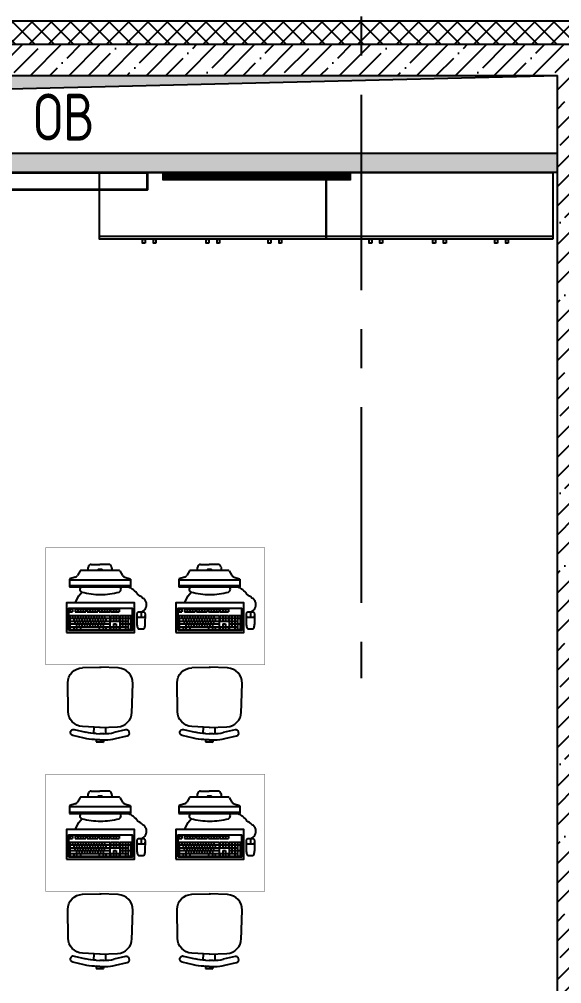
# Model space of a CAD drawing. Header units: millimetres. Extents: x -9318 to 9016603, y 0 to 838141.
# Drawn here: x 73213 to 76685, y 533083 to 539253 of the extents above; entities that cross this region are included whole.
import ezdxf
from ezdxf import colors
from ezdxf.entities.mleader import LeaderData, LeaderLine
from ezdxf.math import Vec2, Vec3

# ---------------------------------------------------------------- set-up
doc = ezdxf.new("R2010")
doc.units = ezdxf.units.MM
doc.linetypes.add('CENTER', pattern=[2, 1.25, -0.25, 0.25, -0.25])
doc.layers.add('ТХ_мебель передв', color=250, linetype='Continuous', lineweight=13)
doc.styles.add('ICOCPEUR', font='isocpeur.ttf')
doc.styles.add('ISOCPEUR', font='isocpeur.ttf', dxfattribs={"width": 0.7})
pattern_1 = [(45, (-881264.54, 560766.49), (-61.871843, 61.871843), []), (135, (-881264.54, 560766.49), (-61.871843, -61.871843), [])]

# ---------------------------------------------------------------- blocks, each defined once
blk = doc.blocks.new('_DotSmall')
at = {"color": 8, "linetype": 'ByBlock', "const_width": 0.5}
blk.add_lwpolyline([(-0.0625, 0, 1), (0.0625, 0, 1)], format="xyb", close=True, dxfattribs=at)
blk = doc.blocks.new('A$C3da1b1ea')
at = {"color": 8, "lineweight": 0}
blk.add_lwpolyline([(0, 0), (50, 0), (50, -1200), (0, -1200), (0, 0)], dxfattribs=at)
blk = doc.blocks.new('У195')
at = {"layer": 'ТХ_мебель передв', "color": 8, "const_width": 2}
blk.add_lwpolyline([(168258.6, 78382.2), (169008.6, 78382.2), (169008.6, 76982.2), (168258.6, 76982.2)], close=True, dxfattribs=at)
blk = doc.blocks.new('тумба под доской')
at = {"color": 8}
for points in [[(-1450.6, -426.2), (0, -426.2), (0, 0), (-1450.6, 0)], [(-1164.7, -452.7), (-1148.9, -452.7), (-1148.9, -426.2), (-1164.7, -426.2)], [(-1095.9, -452.7), (-1080, -452.7), (-1080, -426.2), (-1095.9, -426.2)], [(-767.7, -452.7), (-751.8, -452.7), (-751.8, -426.2), (-767.7, -426.2)], [(-698.8, -452.7), (-683, -452.7), (-683, -426.2), (-698.8, -426.2)], [(-360, -452.7), (-344.1, -452.7), (-344.1, -426.2), (-360, -426.2)], [(-291.2, -452.7), (-275.3, -452.7), (-275.3, -426.2), (-291.2, -426.2)]]:
    blk.add_lwpolyline(points, close=True, dxfattribs=at)
blk.add_lwpolyline([(-1450.6, -410.3), (0, -410.3)], dxfattribs=at)
blk = doc.blocks.new('стуо без подлокот')
at = {"color": 8, "extrusion": (-5.44802e-05, 0.000471638, 1)}
for p, q in [((-8645, 20681.8, -0.1), (-8626.7, 20755.9, -0.1)), ((-8587.9, 20746.3, -0.1), (-8606.4, 20671.5, 0)), ((-8602.9, 20770, -0.1), (-8601.7, 20769.7, -0.1)), ((-8473.8, 20784.8, -0.1), (-8288.3, 20786.7, -0.1)), ((-8576.6, 20580.7, 0), (-8569.4, 20694.1, -0.1)), ((-8192.9, 20692.7, 0), (-8189.5, 20574.6, 0)), ((-8654, 20582, 0), (-8653.5, 20616.7, 0)), ((-8614.4, 20620.1, 0), (-8574.1, 20619.4, 0)), ((-8668.2, 20606.4, 0), (-8668.9, 20558, 0)), ((-8668.6, 20558, 0), (-8668.5, 20606.4, 0)), ((-8654, 20558, 0), (-8668.6, 20558, 0)), ((-8653.6, 20606.2, 0), (-8668.2, 20606.4, 0)), ((-8654, 20582.2, 0), (-8654.1, 20547.5, 0)), ((-8654, 20582, 0), (-8653.6, 20606.2, 0)), ((-8654, 20582.2, 0), (-8654, 20558, 0)), ((-8614.9, 20606.4, 0), (-8615.3, 20581.4, 0)), ((-8615.3, 20557.2, 0), (-8615.3, 20582.2, 0)), ((-8576.6, 20582.1), (-8571.3, 20468.7, 0.1)), ((-8194.8, 20463.8, 0.1), (-8189.4, 20581.9, 0)), ((-8615, 20543.4, 0), (-8574.8, 20543.4, 0)), ((-8590.7, 20416.8, 0.1), (-8607.9, 20491.9, 0)), ((-8646.7, 20482.2, 0), (-8629.5, 20407.8, 0.1)), ((-8606, 20393.3, 0.1), (-8604.8, 20393.6, 0.1)), ((-8483.6, 20376.8, 0.1), (-8294.1, 20371.3, 0.1))]:
    blk.add_line(p, q, dxfattribs=at)
at = {"color": 8, "extrusion": (5.44802e-05, -0.000471638, -1)}
for centre, major_axis, start_param, end_param in [((-8607.9, 20751.3, -0.1), (12.7, 14.6, 0), 4.240369, 5.829345), ((-8606.7, 20751, -0.1), (12.7, 14.6, 0), -0.45384, 1.098777), ((-8472.8, 20688, 0), (63.4, 73.1, 0), 4.061153, 5.558057), ((-8289.7, 20689.9, 0), (63.4, 73.1, 0), -0.725128, 0.826554), ((-8363.1, 20612, 0), (-219.3, 190.3, -0.1), 5.584367, 5.811166), ((-8324.6, 20601.7, 0), (190.3, 219.3, -0.1), 4.01357, 4.240369)]:
    blk.add_ellipse(centre, major_axis=major_axis, ratio=1, start_param=start_param, end_param=end_param, dxfattribs=at)
at = {"color": 8, "extrusion": (-5.44802e-05, 0.000471638, 1)}
for centre, major_axis, start_param, end_param in [((-8363.7, 20547.3, 0), (-222.5, -186.7, 0.1), 5.584367, 5.811166), ((-8324.9, 20557, 0), (186.7, -222.5, 0.1), 4.01357, 4.240369), ((-8474.6, 20473.2, 0.1), (62.2, -74.2, 0), 4.061153, 5.558057), ((-8291.5, 20468.3, 0.1), (62.2, -74.2, 0), -0.725128, 0.826554), ((-8610.7, 20412.1, 0.1), (12.4, -14.8, 0), 4.240369, 5.829345), ((-8609.5, 20412.4, 0.1), (12.4, -14.8, 0), -0.45384, 1.098777)]:
    blk.add_ellipse(centre, major_axis=major_axis, ratio=1, start_param=start_param, end_param=end_param, dxfattribs=at)
blk = doc.blocks.new('ПК-2')
at = {"color": 8, "extrusion": (6.19742e-05, -0.000470712, 1)}
for p, q in [((7035967.1, 1186827.6, 95), (7035877.1, 1186827.5, 95.1)), ((7035877.1, 1186827.5, 95.1), (7035877.6, 1186571, 94.9)), ((7035895.1, 1186827.5, 95.1), (7035895.6, 1186571, 94.9)), ((7035913.1, 1186827.5, 95.1), (7035913.6, 1186571, 94.9)), ((7035931.1, 1186827.6, 95.1), (7035931.6, 1186571.1, 94.9)), ((7035949.1, 1186827.6, 95.1), (7035949.6, 1186571.1, 94.9)), ((7035967.1, 1186827.6, 95), (7035967.6, 1186571.1, 94.9)), ((7036007.6, 1186827.7, 95), (7035989.6, 1186827.7, 95)), ((7036148.9, 1186442.6, 94.9), (7036148.1, 1186827.8, 95)), ((7036200.3, 1186829.7, 95), (7036149.9, 1186829.6, 95)), ((7036157.9, 1186440.8, 94.9), (7036157.1, 1186829.6, 95)), ((7036193.9, 1186440.9, 94.9), (7036193.1, 1186829.7, 95)), ((7036212.2, 1186795.1, 95), (7036202.1, 1186827.9, 95)), ((7036253.1, 1186761.9, 95), (7036223.8, 1186780.1, 95)), ((7036255.8, 1186512.8, 94.9), (7036255.4, 1186758, 95)), ((7036294.4, 1186691.8, 95), (7036294.6, 1186635.5, 94.9)), ((7036294.7, 1186579.1, 94.9), (7036294.6, 1186635.5, 94.9)), ((7035877.6, 1186566.5, 94.9), (7035877.7, 1186512.5, 94.9)), ((7035895.6, 1186566.5, 94.9), (7035895.7, 1186512.5, 94.9)), ((7035931.6, 1186566.6, 94.9), (7035931.7, 1186512.6, 94.9)), ((7035949.6, 1186566.6, 94.9), (7035949.7, 1186512.6, 94.9)), ((7035967.6, 1186566.6, 94.9), (7035967.7, 1186512.6, 94.9)), ((7035877.7, 1186508, 94.9), (7035877.9, 1186436, 94.9)), ((7035895.7, 1186508, 94.9), (7035895.9, 1186454, 94.9)), ((7035913.7, 1186548.5, 94.9), (7035913.7, 1186530.5, 94.9)), ((7035913.7, 1186508, 94.9), (7035913.9, 1186436, 94.9)), ((7035931.7, 1186508.1, 94.9), (7035931.9, 1186454.1, 94.9)), ((7035949.7, 1186508.1, 94.9), (7035949.9, 1186436.1, 94.9)), ((7035967.7, 1186508.1, 94.9), (7035967.9, 1186436.1, 94.9)), ((7036253.6, 1186508.9, 94.9), (7036224.3, 1186490.6, 94.9)), ((7036201.1, 1186440.9, 94.9), (7036150.7, 1186440.8, 94.9)), ((7036212.8, 1186475.5, 94.9), (7036202.9, 1186442.7, 94.9)), ((7035877.9, 1186436, 94.9), (7035967.9, 1186436.1, 94.9))]:
    blk.add_line(p, q, dxfattribs=at)
at = {"color": 8, "extrusion": (6.19742e-05, -0.000470712, 1), "elevation": -27.6}
for points in [[(7035859.1, 1186850), (7035859.9, 1186413.5), (7036048.9, 1186413.9), (7036048.1, 1186850.4)], [(7035872.6, 1186836.6), (7035873.4, 1186427.1), (7036012.9, 1186427.3), (7036012.1, 1186836.8)]]:
    blk.add_lwpolyline(points, close=True, dxfattribs=at)
for points in [[(7035967.2, 1186810.6), (7035949.2, 1186810.6)], [(7035989.6, 1186827.8), (7035989.7, 1186810.7)], [(7036007.7, 1186810.7), (7035989.7, 1186810.7)], [(7036007.6, 1186827.8), (7036007.7, 1186810.7)], [(7035895.2, 1186802), (7035877.2, 1186801.9)], [(7035895.2, 1186784.9), (7035877.2, 1186784.8)], [(7035895.3, 1186759.2), (7035877.3, 1186759.2)], [(7035913.2, 1186784.9), (7035895.2, 1186784.9)], [(7035913.2, 1186767.8), (7035895.2, 1186767.8)], [(7035913.3, 1186750.7), (7035895.3, 1186750.7)], [(7035931.2, 1186796.6), (7035913.2, 1186796.5)], [(7035931.2, 1186779.5), (7035913.2, 1186779.4)], [(7035931.2, 1186762.4), (7035913.2, 1186762.3)], [(7035931.3, 1186745.3), (7035913.3, 1186745.2)], [(7035949.2, 1186802.1), (7035931.2, 1186802)], [(7035949.2, 1186785), (7035931.2, 1186784.9)], [(7035949.2, 1186767.9), (7035931.2, 1186767.8)], [(7035949.3, 1186750.8), (7035931.3, 1186750.7)], [(7035967.2, 1186793.5), (7035949.2, 1186793.5)], [(7035967.2, 1186776.4), (7035949.2, 1186776.4)], [(7035967.3, 1186759.3), (7035949.3, 1186759.3)], [(7035989.7, 1186793.6), (7035989.8, 1186725.2)], [(7036007.7, 1186793.6), (7035989.7, 1186793.6)], [(7036007.7, 1186776.5), (7035989.7, 1186776.5)], [(7036007.8, 1186759.4), (7035989.8, 1186759.4)], [(7036007.7, 1186793.6), (7036007.8, 1186725.2)], [(7036048.2, 1186794.9), (7036092.7, 1186771.5), (7036117.2, 1186751.9)], [(7035913.3, 1186733.6), (7035895.3, 1186733.6)], [(7035913.3, 1186716.5), (7035895.3, 1186716.5)], [(7035913.4, 1186699.4), (7035895.4, 1186699.4)], [(7035931.3, 1186728.2), (7035913.3, 1186728.1)], [(7035931.3, 1186711.1), (7035913.3, 1186711)], [(7035931.4, 1186694), (7035913.4, 1186693.9)], [(7035949.3, 1186733.7), (7035931.3, 1186733.6)], [(7035949.3, 1186716.6), (7035931.3, 1186716.5)], [(7035949.4, 1186699.5), (7035931.4, 1186699.4)], [(7035967.3, 1186742.2), (7035949.3, 1186742.2)], [(7035967.3, 1186725.1), (7035949.3, 1186725.1)], [(7035967.3, 1186708), (7035949.3, 1186708)], [(7035967.4, 1186690.9), (7035949.4, 1186690.9)], [(7036007.8, 1186742.3), (7035989.8, 1186742.3)], [(7036007.8, 1186725.2), (7035989.8, 1186725.2)], [(7035989.8, 1186716.6), (7035990, 1186648.2)], [(7036007.8, 1186716.7), (7035989.8, 1186716.6)], [(7036007.9, 1186699.6), (7035989.9, 1186699.5)], [(7036007.8, 1186716.7), (7036008, 1186648.3)], [(7035895.5, 1186639.5), (7035877.5, 1186639.5)], [(7035913.4, 1186682.3), (7035895.4, 1186682.3)], [(7035913.4, 1186665.2), (7035895.4, 1186665.2)], [(7035913.5, 1186648.1), (7035895.5, 1186648.1)], [(7035913.5, 1186631), (7035895.5, 1186631)], [(7035931.4, 1186676.9), (7035913.4, 1186676.8)], [(7035931.4, 1186659.8), (7035913.4, 1186659.7)], [(7035931.5, 1186642.7), (7035913.5, 1186642.6)], [(7035931.5, 1186625.6), (7035913.5, 1186625.5)], [(7035949.4, 1186682.4), (7035931.4, 1186682.3)], [(7035949.4, 1186665.3), (7035931.4, 1186665.2)], [(7035949.5, 1186648.2), (7035931.5, 1186648.1)], [(7035949.5, 1186631.1), (7035931.5, 1186631)], [(7035967.4, 1186673.8), (7035949.4, 1186673.8)], [(7035967.4, 1186656.7), (7035949.4, 1186656.7)], [(7035967.5, 1186639.6), (7035949.5, 1186639.6)], [(7035967.5, 1186622.5), (7035949.5, 1186622.5)], [(7036007.9, 1186682.5), (7035989.9, 1186682.4)], [(7036007.9, 1186665.4), (7035989.9, 1186665.3)], [(7036008, 1186648.3), (7035990, 1186648.2)], [(7035990, 1186639.7), (7035990.1, 1186571.3)], [(7036008, 1186639.7), (7035990, 1186639.7)], [(7036008, 1186622.6), (7035990, 1186622.6)], [(7036008, 1186639.7), (7036008.1, 1186571.3)], [(7035895.5, 1186613.9), (7035877.5, 1186613.8)], [(7035895.6, 1186596.8), (7035877.6, 1186596.7)], [(7035967.6, 1186571.2), (7035877.6, 1186571.1)], [(7035895.6, 1186566.6), (7035877.6, 1186566.6)], [(7035913.5, 1186613.9), (7035895.5, 1186613.9)], [(7035931.5, 1186608.5), (7035913.5, 1186608.4)], [(7035949.5, 1186614), (7035931.5, 1186613.9)], [(7035949.6, 1186596.9), (7035931.6, 1186596.8)], [(7035967.6, 1186566.7), (7035931.6, 1186566.7)], [(7035967.5, 1186605.4), (7035949.5, 1186605.4)], [(7036008, 1186605.5), (7035990, 1186605.5)], [(7036008.1, 1186588.4), (7035990.1, 1186588.4)], [(7036008.1, 1186571.3), (7035990.1, 1186571.3)], [(7035990.1, 1186566.8), (7035990.2, 1186512.8)], [(7036008.1, 1186566.8), (7035990.1, 1186566.8)], [(7036008.1, 1186566.8), (7036008.2, 1186512.8)], [(7035913.7, 1186548.6), (7035877.7, 1186548.6)], [(7035913.7, 1186530.6), (7035877.7, 1186530.6)], [(7035895.7, 1186512.6), (7035877.7, 1186512.6)], [(7035967.7, 1186508.2), (7035877.7, 1186508.1)], [(7035967.7, 1186548.7), (7035931.7, 1186548.7)], [(7035967.7, 1186530.7), (7035931.7, 1186530.7)], [(7035967.7, 1186512.7), (7035931.7, 1186512.7)], [(7036008.2, 1186548.8), (7035990.2, 1186548.8)], [(7036008.2, 1186530.8), (7035990.2, 1186530.8)], [(7036008.2, 1186512.8), (7035990.2, 1186512.8)], [(7036008.2, 1186512.8), (7035990.2, 1186512.8)], [(7035967.8, 1186472.2), (7035877.8, 1186472.1)], [(7035967.8, 1186454.2), (7035877.8, 1186454.1)], [(7035967.8, 1186490.2), (7035895.8, 1186490.1)], [(7035989.9, 1186371.7), (7035957, 1186371.6)]]:
    blk.add_lwpolyline(points, dxfattribs=at)
for points in [[(7035989.9, 1186371.7, 0.397637), (7036050, 1186337.9, 0.110351), (7036066.5, 1186345.2, 0.08312), (7036079.9, 1186362.3, 0.014729), (7036105, 1186394.7, 0.170175), (7036148.8, 1186454, -0.037673)], [(7035968.4, 1186398.6, 0.114539), (7035964.1, 1186397.6, 0.103755), (7035960.3, 1186394.6, 0.091433), (7035957.9, 1186390.4, 0.084292), (7035957, 1186385.1), (7035957.1, 1186358.1, 0.084292), (7035958, 1186352.8, 0.091433), (7035960.4, 1186348.6, 0.103755), (7035964.2, 1186345.6, 0.114539), (7035968.5, 1186344.6, 0.114539)]]:
    blk.add_lwpolyline(points, format="xyb", dxfattribs=at)
blk.add_lwpolyline([(7035881.8, 1186384.9), (7035881.9, 1186357.9, 0.19919), (7035883.7, 1186353.6, 0.098412), (7035891.5, 1186348.4, 0.055653), (7035901.3, 1186345.6, 0.042416), (7035914.6, 1186344.5), (7035978.5, 1186344.6, 0.114539), (7035982.8, 1186345.6, 0.103755), (7035986.6, 1186348.6, 0.091433), (7035989, 1186352.9, 0.084292), (7035989.9, 1186358.2), (7035989.8, 1186385.2, 0.084292), (7035988.9, 1186390.4, 0.091433), (7035986.5, 1186394.7, 0.103755), (7035982.7, 1186397.7, 0.114539), (7035978.4, 1186398.6), (7035914.5, 1186398.5, 0.042416), (7035901.2, 1186397.4, 0.055653), (7035891.4, 1186394.5, 0.098412), (7035883.6, 1186389.3, 0.19919)], format="xyb", close=True, dxfattribs=at)
at = {"color": 8, "extrusion": (6.19742e-05, -0.000470712, 1)}
for centre, radius, start, end in [((7036149.9, 1186827.9, -27.6), 1.8, 90.10908, 180.10908), ((7036200.3, 1186828, -27.6), 1.8, 0.10908, 90.10908), ((7036579.1, 1186631.2, -27.6), 477.4, 165.36479, 179.87909), ((7036134.2, 1186746.1, -27.6), 18, 82.93309, 161.30576), ((7036116.2, 1186600.9, -27.6), 164.3, 78.76539, 82.93309), ((7036238, 1186803.1, -27.6), 27, 197.11449, 238.14153), ((7036250.8, 1186758.1, -27.6), 4.5, 0.10908, 59.63009), ((7036293.3, 1186965.7, -27.6), 256.3, 261.50958, 266.47869), ((7036276.4, 1186691.9, -27.6), 18, 0.10908, 86.47869), ((7036579.1, 1186635.1, -27.6), 477.4, 180.33908, 194.85338), ((7036228.8, 1186635.5, -27.6), 33.8, 322.7271, 37.49107), ((7036294.5, 1186305.4, -27.6), 256.3, 93.73948, 98.70859), ((7036276.6, 1186579.2, -27.6), 18, 273.73948, 0.10908), ((7036134.7, 1186518.5, -27.6), 18, 198.9124, 277.28508), ((7036116.1, 1186663.6, -27.6), 164.3, 277.28508, 281.45277), ((7036251.3, 1186512.9, -27.6), 4.5, 300.58808, 0.10908), ((7036150.6, 1186442.7, -27.6), 1.8, 180.10908, 270.10908), ((7036201, 1186442.8, -27.6), 1.8, 270.10908, 0.10908), ((7036238.7, 1186467.8, -27.6), 27, 122.07664, 163.10368)]:
    blk.add_arc(centre, radius, start, end, dxfattribs=at)

msp = doc.modelspace()

# ---------------------------------------------------------------- hatches: boundary and pattern name
at = {"ltscale": 100}
h = msp.add_hatch(dxfattribs=at)
h.set_pattern_fill('ANSI37', color=256, scale=700)
h.set_pattern_definition(pattern_1)
h.paths.add_polyline_path([(132347.11, 521222.96), (125997.1, 521222.96), (125997.1, 539092.96), (115497.1, 539092.96), (115497.1, 543057.96), (80697.1, 543057.96), (80697.1, 539092.96), (75721.91, 539092.96), (75721.91, 539242.96), (80547.1, 539242.96), (80547.1, 543207.96), (115647.1, 543207.96), (115647.1, 539242.96), (126147.1, 539242.96), (126147.1, 521372.96), (132497.11, 521372.96), (132497.08, 511362.96), (119097.1, 511362.96), (119097.1, 517712.96), (111217.1, 517712.96), (111217.1, 522902.96), (102981.79, 522902.96), (102981.79, 522652.96), (102831.79, 522652.96), (102831.79, 523052.96), (111367.1, 523052.96), (111367.1, 517862.96), (119247.1, 517862.96), (119247.1, 511512.96), (132347.08, 511512.96)])
h = msp.add_hatch(dxfattribs=at)
h.set_pattern_fill('ANSI37', color=256, scale=700)
h.set_pattern_definition(pattern_1)
h.paths.add_polyline_path([(63732.07, 521222.96), (70082.1, 521222.96), (70082.1, 539092.96), (75721.91, 539092.96), (75721.91, 539242.96), (69932.1, 539242.96), (69932.1, 521372.96), (63582.07, 521372.96), (63582.1, 511362.96), (76982.1, 511362.96), (76982.1, 517712.96), (85102.1, 517712.96), (85102.1, 522902.96), (93369.48, 522902.96), (93369.48, 522652.96), (93519.48, 522652.96), (93519.48, 523052.96), (84952.1, 523052.96), (84952.1, 517862.96), (76832.1, 517862.96), (76832.1, 511512.96), (63732.1, 511512.96)])
h = msp.add_hatch(dxfattribs=at)
h.set_pattern_fill('ANSI35', color=256, scale=700)
h.set_pattern_definition([(45, (-874914.5, 587326.55), (-123.743687, 123.743687), []), (45, (-874790.76, 587326.55), (-123.743687, 123.743687), [218.75, -43.75, 0, -43.75])])
h.paths.add_polyline_path([(70282.1, 538892.96), (76657.1, 538892.96), (76657.1, 531153.11), (76857.1, 531153.11), (76857.1, 538892.96), (80697.1, 538892.96), (80697.1, 539092.96), (70082.1, 539092.96), (70082.09, 538892.96), (70282.09, 538892.96)])
h = msp.add_hatch(dxfattribs=at)
h.set_pattern_fill('ANSI31', color=256)
h.set_pattern_definition([(45, (-131178.51863, 456407.27439), (-0.08838834765, 0.08838834765), [])])
h.paths.add_polyline_path([(72402.03, 538892.96), (70282.1, 538892.96), (70282.1, 538393.34), (70424.23, 538741.33), (72402.03, 538789.44)])
h.paths.add_polyline_path([(75402.03, 538862.42), (76657.08, 538892.95), (72402.03, 538892.96), (72402.03, 538789.44)])
h = msp.add_hatch(dxfattribs=at)
h.set_pattern_fill('AR-CONC', color=256, scale=30)
h.set_pattern_definition([(50, (-131178.52, 456307.27), (215.17805, -18.82564), [22.5, -247.5]), (355, (-131178.52, 456307.27), (-41.6254, 225.65764), [18, -198]), (100.45144, (-131160.59, 456305.7), (173.55265, 206.832), [19.12206, -210.34263]), (46.1842, (-131178.52, 456367.27), (320.1724, -49.6558), [33.75, -371.25]), (96.63564, (-131151.84, 456363.14), (280.3986, 292.2356), [28.6831, -315.51413]), (351.18416, (-131178.52, 456367.27), (280.3986, 292.2356), [27, -297]), (21, (-131148.52, 456352.27), (179.07212, -120.78567), [22.5, -247.5]), (326, (-131148.52, 456352.27), (72.9946, 217.54501), [18, -198]), (71.45144, (-131133.6, 456342.2), (252.06671, 96.75935), [19.12206, -210.34263]), (37.5, (-131178.52, 456307.274), (3.647957, 99.868156), [0, -195.6, 0, -201, 0, -198.75]), (7.5, (-131178.52, 456307.27), (78.92086, 118.323514), [0, -114.6, 0, -191.1, 0, -75.75]), (327.5, (-131245.42, 456307.274), (160.14673, -6.766462), [0, -75, 0, -234, 0, -310.5]), (317.5, (-131275.42, 456307.27), (174.95585, 30.031495), [0, -97.5, 0, -155.4, 0, -220.5])])
h.paths.add_polyline_path([(76657.44, 538393.34), (70282.08, 538393.34), (70282.08, 538273.34), (76657.08, 538274.18), (76656.73, 538273.34)])

# ---------------------------------------------------------------- linework, layer by layer
at = {"linetype": 'CENTER', "ltscale": 1000}
for p, q in [((75402.03, 590770.43), (75402.03, 535038.08)), ((51268.34, 539092.96), (134865.51, 539092.96))]:
    msp.add_line(p, q, dxfattribs=at)
at = {"ltscale": 100}
for p, q in [((69932.1, 539242.96), (80547.1, 539242.96)), ((70082.1, 539092.96), (80697.1, 539092.96)), ((70282.1, 538892.96), (76657.1, 538892.96)), ((76657.1, 531153.11), (76657.1, 538892.96))]:
    msp.add_line(p, q, dxfattribs=at)
for points in [[(70282.1, 538393.34), (70424.23, 538741.33), (76657.08, 538892.95)], [(76657.08, 538393.34), (70282.08, 538393.34)], [(76657.08, 538273.34), (70282.08, 538273.34)]]:
    msp.add_lwpolyline(points, dxfattribs=at)
at = {"lineweight": 35}
msp.add_lwpolyline([(74031.97, 538273.34), (74031.97, 538162.09), (72032.23, 538162.09), (72032.22, 538273.34)], close=True, dxfattribs=at)
at = {"const_width": 50}
msp.add_lwpolyline([(74131.97, 538248.34), (75331.97, 538248.34)], dxfattribs=at)

# ---------------------------------------------------------------- block references
at = {"xscale": -1}
for p in [(73726.65, 538273.34), (75177.26, 538273.34)]:
    msp.add_blockref('тумба под доской', p, dxfattribs=at)
at = {"lineweight": 0, "rotation": 90}
msp.add_blockref('A$C3da1b1ea', (74131.97, 538223.34), dxfattribs=at)
for name, p, rotation in [('У195', (151764.29, 366864.73), 90), ('ПК-2', (1246966.48, -6502775.3, -94.96), 89.89091805478239), ('ПК-2', (1247666.48, -6502775.3, -94.96), 89.89091805478239), ('стуо без подлокот', (94310.33, 543297.78, -0.02), 90), ('стуо без подлокот', (95010.33, 543297.78, -0.02), 90), ('У195', (151764.29, 365414.73), 90), ('ПК-2', (1246966.48, -6504225.3, -94.96), 89.89091805478239), ('ПК-2', (1247666.48, -6504225.3, -94.96), 89.89091805478239), ('стуо без подлокот', (94310.33, 541847.78, -0.02), 90), ('стуо без подлокот', (95010.33, 541847.78, -0.02), 90)]:
    msp.add_blockref(name, p, dxfattribs=dict(rotation=rotation))

# ---------------------------------------------------------------- texts
at = {"ltscale": 100, "insert": (73498.2, 538627.46), "char_height": 300, "attachment_point": 5, "line_spacing_factor": 0.7, "style": 'ICOCPEUR'}
msp.add_mtext('\\A1;{\\W0.8;ОВ}', dxfattribs=at)

# ---------------------------------------------------------------- leaders
ml = msp.add_multileader_mtext('Standard')
ml.set_content('+13,200', color=8, style='ISOCPEUR')
ml.set_leader_properties(color=8, linetype='Continuous', lineweight=-1)
ml.set_arrow_properties(name='DOTSMALL')
ml.build(insert=Vec2(0, 0))
ml.multileader.update_dxf_attribs({"has_text_frame": 1, "text_left_attachment_type": 4, "text_right_attachment_type": 4, "dogleg_length": 100, "arrow_head_size": 180})
ctx = ml.context
ctx.base_point, ctx.char_height, ctx.arrow_head_size, ctx.landing_gap_size, ctx.plane_origin = Vec3(93068.63, 826103.47), 250, 180, 50, Vec3(90907.41, 825512.23)
ctx.left_attachment, ctx.right_attachment = 4, 4
notes = []
notes.append((ctx, [(0, (0, 0, 0), (0, 0), (1, 0), 1, [])]))
ctx.mtext.insert, ctx.mtext.width, ctx.mtext.line_spacing_style, ctx.mtext.flow_direction = Vec3(93118.63, 826436.81), 852.697, 2, 5
ml = msp.add_multileader_mtext('Standard')
ml.set_content('+11,550', color=8, style='ISOCPEUR')
ml.set_leader_properties(color=8, linetype='Continuous', lineweight=-1)
ml.set_arrow_properties(name='DOTSMALL')
ml.build(insert=Vec2(0, 0))
ml.multileader.update_dxf_attribs({"has_text_frame": 1, "text_left_attachment_type": 4, "text_right_attachment_type": 4, "dogleg_length": 100, "arrow_head_size": 180})
ctx = ml.context
ctx.base_point, ctx.char_height, ctx.arrow_head_size, ctx.landing_gap_size, ctx.plane_origin = Vec3(88068.63, 825358.47), 250, 180, 50, Vec3(85907.41, 824767.23)
ctx.left_attachment, ctx.right_attachment = 4, 4
notes.append((ctx, [(0, (0, 0, 0), (0, 0), (1, 0), 1, [])]))
ctx.mtext.insert, ctx.mtext.width, ctx.mtext.line_spacing_style, ctx.mtext.flow_direction = Vec3(88118.63, 825691.81), 852.697, 2, 5
ml = msp.add_multileader_mtext('Standard')
ml.set_content('+13,700', color=8, style='ISOCPEUR')
ml.set_leader_properties(color=8, linetype='Continuous', lineweight=-1)
ml.set_arrow_properties(name='DOTSMALL')
ml.build(insert=Vec2(0, 0))
ml.multileader.update_dxf_attribs({"has_text_frame": 1, "text_left_attachment_type": 4, "text_right_attachment_type": 4, "dogleg_length": 100, "arrow_head_size": 180})
ctx = ml.context
ctx.base_point, ctx.char_height, ctx.arrow_head_size, ctx.landing_gap_size, ctx.plane_origin = Vec3(118053.07, 658154.33), 250, 180, 50, Vec3(117803.7, 657493.51)
ctx.left_attachment, ctx.right_attachment = 4, 4
notes.append((ctx, [(0, (0, 0, 0), (0, 0), (1, 0), 1, [])]))
ctx.mtext.insert, ctx.mtext.width, ctx.mtext.line_spacing_style, ctx.mtext.flow_direction = Vec3(118103.07, 658487.66), 852.697, 2, 5
ml = msp.add_multileader_mtext('Standard')
ml.set_content('+13,700', color=8, style='ISOCPEUR')
ml.set_leader_properties(color=8, linetype='Continuous', lineweight=-1)
ml.set_arrow_properties(name='DOTSMALL')
ml.build(insert=Vec2(0, 0))
ml.multileader.update_dxf_attribs({"has_text_frame": 1, "text_left_attachment_type": 4, "text_right_attachment_type": 4, "dogleg_length": 100, "arrow_head_size": 180})
ctx = ml.context
ctx.base_point, ctx.char_height, ctx.arrow_head_size, ctx.landing_gap_size, ctx.plane_origin = Vec3(79585.57, 658000.47), 250, 180, 50, Vec3(77424.36, 657409.23)
ctx.left_attachment, ctx.right_attachment = 4, 4
notes.append((ctx, [(0, (0, 0, 0), (0, 0), (1, 0), 1, [])]))
ctx.mtext.insert, ctx.mtext.width, ctx.mtext.line_spacing_style, ctx.mtext.flow_direction = Vec3(79635.57, 658333.81), 852.697, 2, 5
ml = msp.add_multileader_mtext('Standard')
ml.set_content('+15,850', color=8, style='ISOCPEUR')
ml.set_leader_properties(color=8, linetype='Continuous', lineweight=-1)
ml.set_arrow_properties(name='DOTSMALL')
ml.build(insert=Vec2(0, 0))
ml.multileader.update_dxf_attribs({"has_text_frame": 1, "text_left_attachment_type": 4, "text_right_attachment_type": 4, "dogleg_length": 100, "arrow_head_size": 180})
ctx = ml.context
ctx.base_point, ctx.char_height, ctx.arrow_head_size, ctx.landing_gap_size, ctx.plane_origin = Vec3(78411.29, 652860.4), 250, 180, 50, Vec3(78329.9, 651149.71)
ctx.left_attachment, ctx.right_attachment = 4, 4
notes.append((ctx, [(0, (0, 0, 0), (0, 0), (1, 0), 1, [])]))
ctx.mtext.insert, ctx.mtext.width, ctx.mtext.defined_height, ctx.mtext.line_spacing_style, ctx.mtext.flow_direction = Vec3(78461.29, 653193.74), 696.0353, 776.46, 2, 5
ml = msp.add_multileader_mtext('Standard')
ml.set_content('+15,850', color=8, style='ISOCPEUR')
ml.set_leader_properties(color=8, linetype='Continuous', lineweight=-1)
ml.set_arrow_properties(name='DOTSMALL')
ml.build(insert=Vec2(0, 0))
ml.multileader.update_dxf_attribs({"has_text_frame": 1, "text_left_attachment_type": 4, "text_right_attachment_type": 4, "dogleg_length": 100, "arrow_head_size": 180})
ctx = ml.context
ctx.base_point, ctx.char_height, ctx.arrow_head_size, ctx.landing_gap_size, ctx.plane_origin = Vec3(116043.29, 652621.27), 250, 180, 50, Vec3(116522.41, 649668.82)
ctx.left_attachment, ctx.right_attachment = 4, 4
notes.append((ctx, [(0, (0, 0, 0), (0, 0), (1, 0), 1, [])]))
ctx.mtext.insert, ctx.mtext.width, ctx.mtext.line_spacing_style, ctx.mtext.flow_direction = Vec3(116093.29, 652954.61), 852.697, 2, 5
ml = msp.add_multileader_mtext('Standard')
ml.set_content('+9,800', color=8, style='ISOCPEUR')
ml.set_leader_properties(color=8, linetype='Continuous', lineweight=-1)
ml.set_arrow_properties(name='DOTSMALL')
ml.build(insert=Vec2(0, 0))
ml.multileader.update_dxf_attribs({"has_text_frame": 1, "text_left_attachment_type": 4, "text_right_attachment_type": 4, "dogleg_length": 100, "arrow_head_size": 180})
ctx = ml.context
ctx.base_point, ctx.char_height, ctx.arrow_head_size, ctx.landing_gap_size, ctx.plane_origin = Vec3(118053.07, 538154.33), 250, 180, 50, Vec3(117803.7, 537493.51)
ctx.left_attachment, ctx.right_attachment = 4, 4
notes.append((ctx, [(0, (0, 0, 0), (0, 0), (1, 0), 1, [])]))
ctx.mtext.insert, ctx.mtext.width, ctx.mtext.line_spacing_style, ctx.mtext.flow_direction = Vec3(118103.07, 538487.66), 852.697, 2, 5
ml = msp.add_multileader_mtext('Standard')
ml.set_content('+9,800', color=8, style='ISOCPEUR')
ml.set_leader_properties(color=8, linetype='Continuous', lineweight=-1)
ml.set_arrow_properties(name='DOTSMALL')
ml.build(insert=Vec2(0, 0))
ml.multileader.update_dxf_attribs({"has_text_frame": 1, "text_left_attachment_type": 4, "text_right_attachment_type": 4, "dogleg_length": 100, "arrow_head_size": 180})
ctx = ml.context
ctx.base_point, ctx.char_height, ctx.arrow_head_size, ctx.landing_gap_size, ctx.plane_origin = Vec3(79585.57, 538000.47), 250, 180, 50, Vec3(77424.36, 537409.23)
ctx.left_attachment, ctx.right_attachment = 4, 4
notes.append((ctx, [(0, (0, 0, 0), (0, 0), (1, 0), 1, [])]))
ctx.mtext.insert, ctx.mtext.width, ctx.mtext.line_spacing_style, ctx.mtext.flow_direction = Vec3(79635.57, 538333.81), 852.697, 2, 5
ml = msp.add_multileader_mtext('Standard')
ml.set_content('\\pxsm1,qc;{\\C8;предусмотреть поддон 600х600 в строительном исполнении}', color=7, style='ISOCPEUR')
ml.set_leader_properties(color=8, lineweight=25)
ml.build(insert=Vec2(0, 0))
ml.multileader.update_dxf_attribs({"text_left_attachment_type": 6, "text_right_attachment_type": 6, "dogleg_length": 150, "arrow_head_size": 225, "scale": 75})
ctx = ml.context
ctx.base_point, ctx.scale, ctx.char_height, ctx.arrow_head_size, ctx.landing_gap_size, ctx.plane_origin = Vec3(87628.33, 533231.2, -0.56), 75, 187.5, 225, 150, Vec3(113290.93, 518645.84, -0.56)
ctx.left_attachment, ctx.right_attachment, ctx.text_align_type = 6, 6, 1
notes.append((ctx, [(0, (1, 1, 0), (87478.33, 533231.2, -0.56), (1, 0), 150, [(1, [(84124.03, 534733.37, -0.56)], 0, [])])]))
ctx.mtext.insert, ctx.mtext.width, ctx.mtext.defined_height, ctx.mtext.alignment, ctx.mtext.line_spacing_factor, ctx.mtext.flow_direction = Vec3(89064.58, 533474.95, -0.56), 2623.5252, 2263.28, 2, 0.8, 5
ml = msp.add_multileader_mtext('Standard')
ml.set_content('+11,750', color=8, style='ISOCPEUR')
ml.set_leader_properties(color=8, linetype='Continuous', lineweight=-1)
ml.set_arrow_properties(name='DOTSMALL')
ml.build(insert=Vec2(0, 0))
ml.multileader.update_dxf_attribs({"has_text_frame": 1, "text_left_attachment_type": 4, "text_right_attachment_type": 4, "dogleg_length": 100, "arrow_head_size": 180})
ctx = ml.context
ctx.base_point, ctx.char_height, ctx.arrow_head_size, ctx.landing_gap_size, ctx.plane_origin = Vec3(78411.29, 532860.4), 250, 180, 50, Vec3(78329.9, 531149.71)
ctx.left_attachment, ctx.right_attachment = 4, 4
notes.append((ctx, [(0, (0, 0, 0), (0, 0), (1, 0), 1, [])]))
ctx.mtext.insert, ctx.mtext.width, ctx.mtext.defined_height, ctx.mtext.line_spacing_style, ctx.mtext.flow_direction = Vec3(78461.29, 533193.74), 696.0353, 776.46, 2, 5
for ctx, leaders in notes:
    for number, flags, end, landing, length, lines in leaders:
        leader = LeaderData()
        leader.index, (leader.has_last_leader_line, leader.has_dogleg_vector, leader.attachment_direction) = number, flags
        leader.last_leader_point, leader.dogleg_vector, leader.dogleg_length = Vec3(end), Vec3(landing), length
        for number, points, colour, breaks in lines:
            line = LeaderLine()
            line.index, line.vertices, line.color, line.breaks = number, Vec3.list(points), colors.encode_raw_color(colour), breaks
            leader.lines.append(line)
        ctx.leaders.append(leader)

doc.saveas('drawing.dxf')
